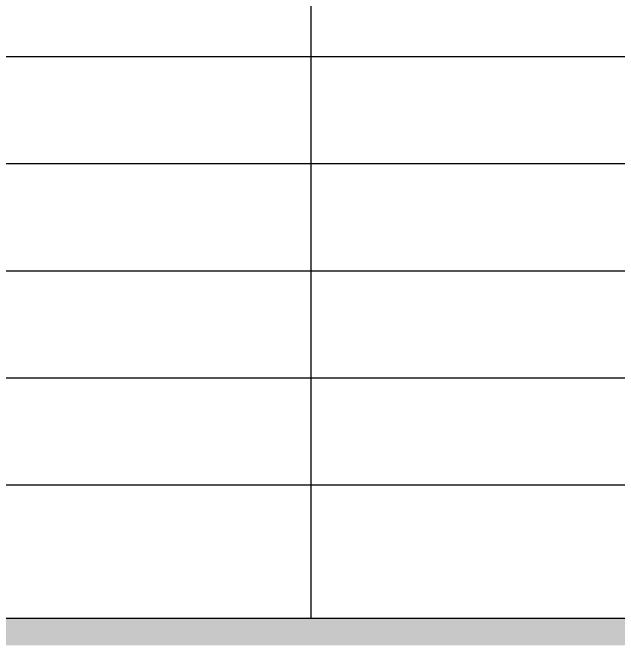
# Model space of a CAD drawing. Extents: x 0 to 420, y 0 to 297.
# Drawn here: x 142.68 to 187.97, y 28 to 75.29 of the extents above; entities that cross this region are included whole.
import ezdxf

# ---------------------------------------------------------------- set-up
doc = ezdxf.new("R2010")
doc.units = 0
doc.header["$LTSCALE"] = 25
doc.layers.get('0').update_dxf_attribs({"linetype": 'CONTINUOUS'})
doc.layers.add('ECS_LXV_LINE', color=7, linetype='CONTINUOUS')

msp = doc.modelspace()

# ---------------------------------------------------------------- linework, layer by layer
at = {"extrusion": (0.57735, 0.57735, 0.57735)}
for p, q in [((386, 30), (28, 30)), ((406, 30), (48, 30))]:
    msp.add_line(p, q, dxfattribs=at)
at = {"layer": 'ECS_LXV_LINE', "linetype": 'Continuous'}
for p, q in [((165, 30), (165, 272)), ((28, 72), (406, 72)), ((28, 64), (406, 64)), ((28, 56), (406, 56)), ((28, 48), (406, 48)), ((28, 40), (406, 40))]:
    msp.add_line(p, q, dxfattribs=at)
at = {"layer": 'ECS_LXV_LINE'}
msp.add_solid([(38, 30), (408, 30), (38, 28), (408, 28)], dxfattribs=at)

doc.saveas('drawing.dxf')
